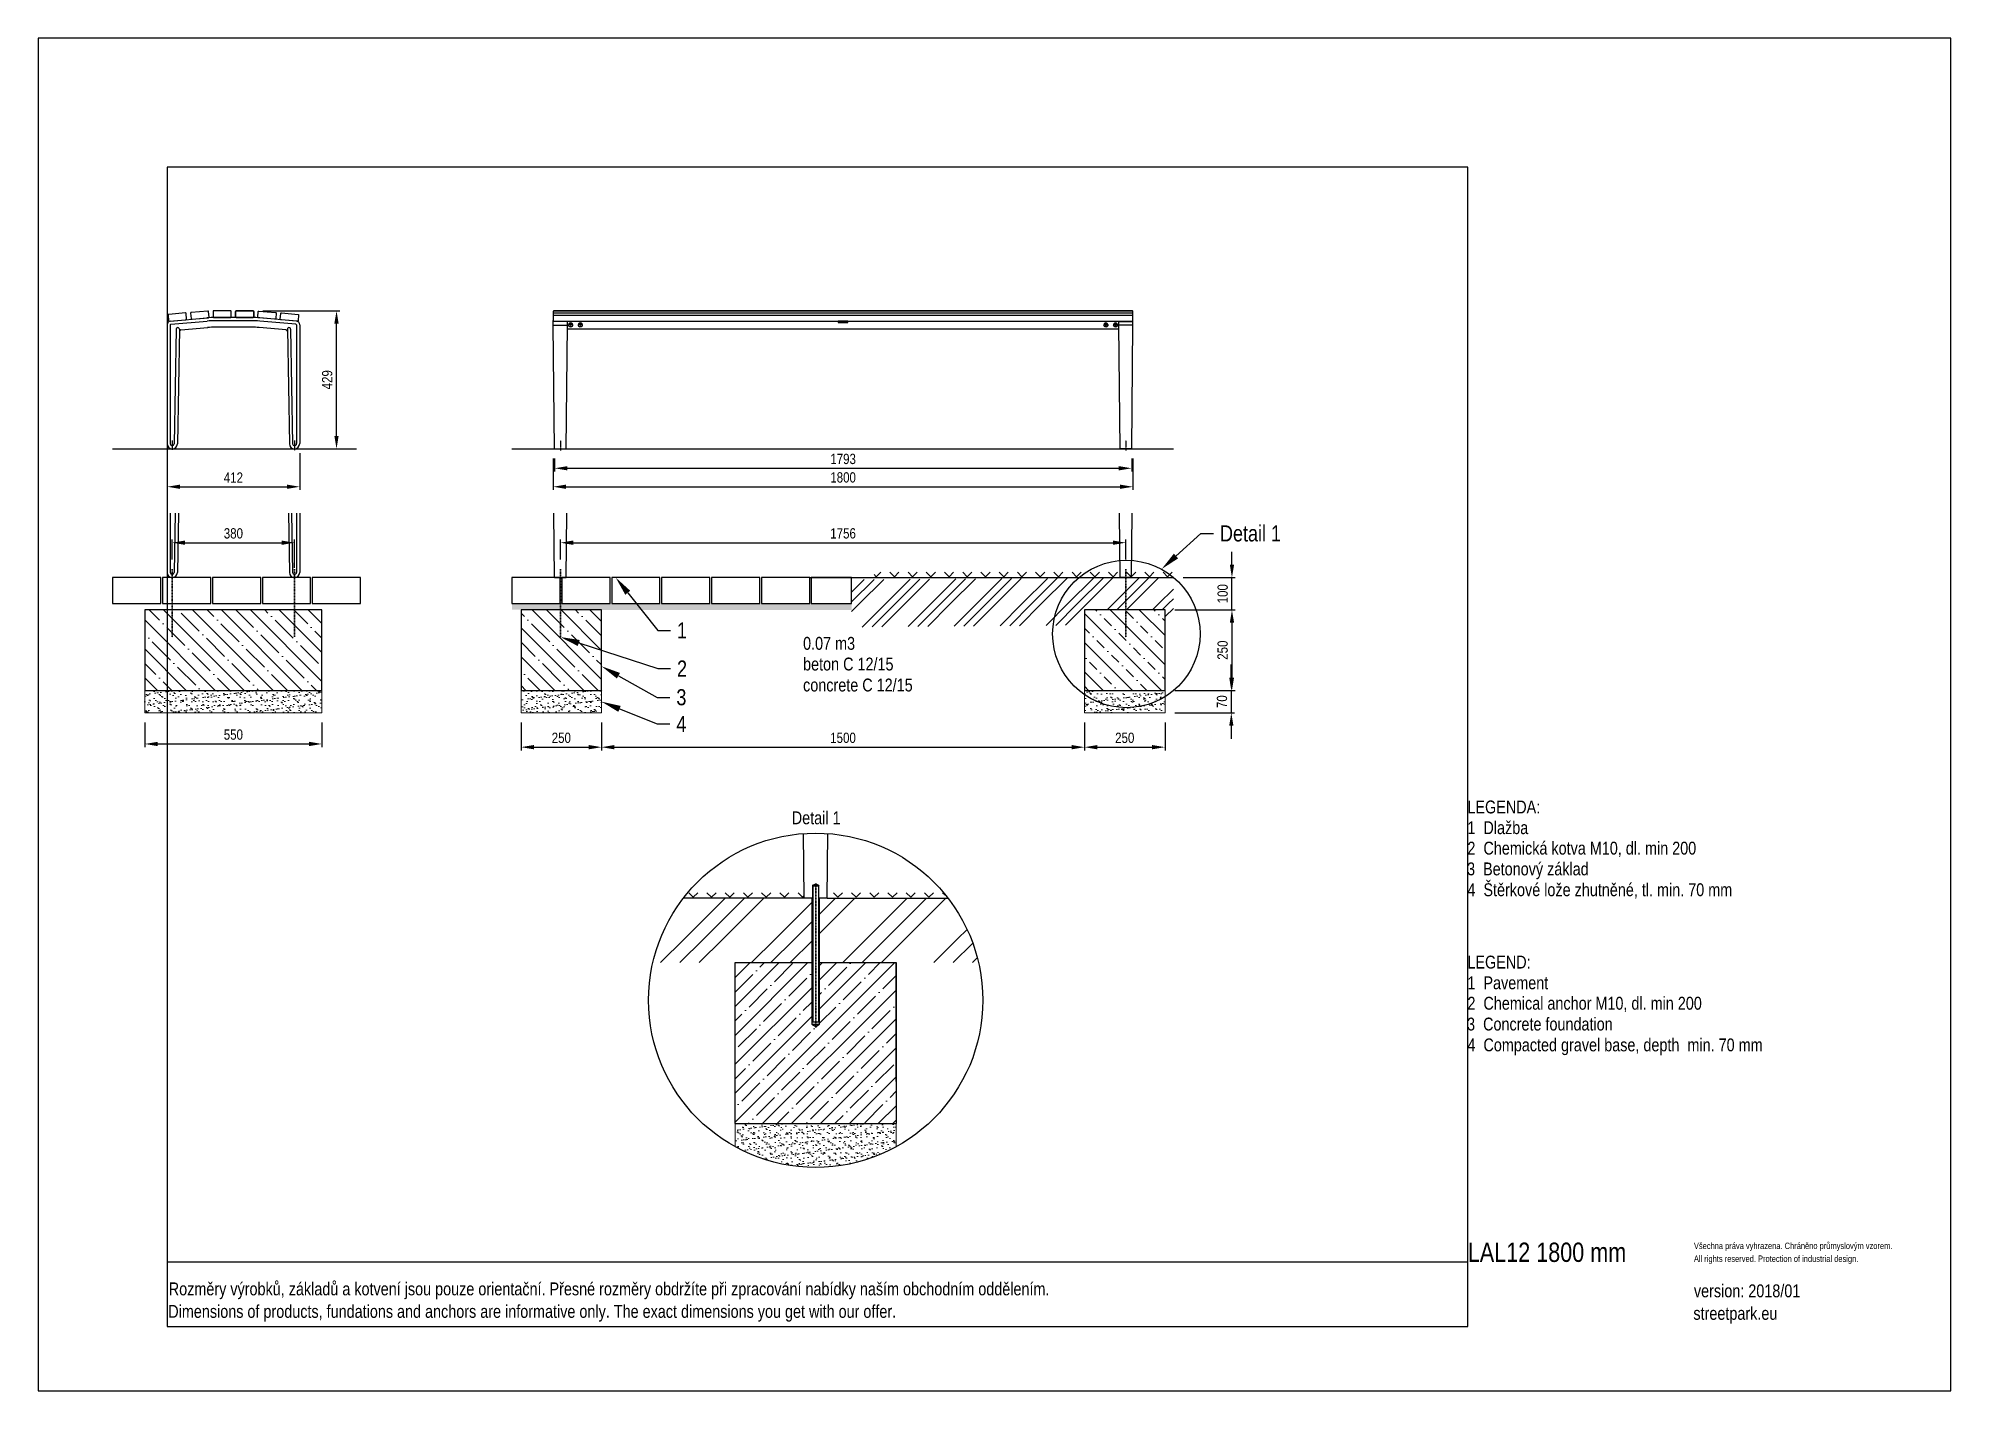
# Model space of a CAD drawing. Header units: millimetres. Extents: x 16944 to 22884, y 3085 to 7285.
import ezdxf
from ezdxf import colors
from ezdxf.entities.mleader import LeaderData, LeaderLine
from ezdxf.lldxf.tags import DXFTag
from ezdxf.math import Vec2, Vec3

# ---------------------------------------------------------------- set-up
doc = ezdxf.new("R2010")
doc.units = ezdxf.units.MM
doc.header["$LTSCALE"] = 0.3
doc.linetypes.add('DashDot', pattern=[15, 9, -3, 0, -3])
doc.layers.add('Nekreslit', color=6, linetype='Continuous', plot=False)
doc.layers.add('SRAFY', color=251, linetype='Continuous', lineweight=13)
doc.styles.add('SEACAD_Arial', font='arial.ttf', dxfattribs={"width": 0.8})
tags = doc.linetypes.add('HIDDEN2', pattern=[4.7625, 3.175, -1.5875]).pattern_tags.tags
tags[6:7] = [DXFTag(74, 4), DXFTag(75, 0), DXFTag(340, '0'), DXFTag(46, 0.0), DXFTag(50, 0.0), DXFTag(44, 0.0), DXFTag(45, 0.0)]
tags[4:5] = [DXFTag(74, 4), DXFTag(75, 0), DXFTag(340, '0'), DXFTag(46, 0.0), DXFTag(50, 0.0), DXFTag(44, 0.0), DXFTag(45, 0.0)]
doc.dimstyles.new('ISO-25', dxfattribs={"dimtxt": 1.6, "dimasz": 2, "dimexe": 0.5, "dimexo": 1.5, "dimtad": 1, "dimdec": 0, "dimtxsty": 'SEACAD_Arial', "dimcen": 2, "dimadec": 0, "dimazin": 0, "dimtfac": 1, "dimtdec": 0, "dimtmove": 0, "dimatfit": 3, "dimfxl": 1, "dimarcsym": 0})

# ---------------------------------------------------------------- blocks, each defined once
blk = doc.blocks.new('*D159')
at = {"color": 0, "lineweight": -2, "transparency": 16777216}
for p, q in [((17360.4, 5666.5), (17360.4, 5728.8)), ((17400.4, 5718.8), (17700.6, 5718.8)), ((17740.6, 5640.4), (17740.6, 5728.8))]:
    blk.add_line(p, q, dxfattribs=at)
at = {"color": 0, "transparency": 16777216}
for points in [[(17400.4, 5725.5), (17400.4, 5712.1), (17360.4, 5718.8)], [(17700.6, 5725.5), (17700.6, 5712.1), (17740.6, 5718.8)]]:
    blk.add_solid(points, dxfattribs=at)
at = {"layer": 'Defpoints', "color": 0, "transparency": 16777216}
for p in [(17740.6, 5718.8), (17360.4, 5636.5), (17740.6, 5610.4)]:
    blk.add_point(p, dxfattribs=at)
at = {"color": 0, "transparency": 16777216, "insert": (17550.5, 5747.6), "char_height": 32, "attachment_point": 5, "style": 'SEACAD_Arial'}
blk.add_mtext('380', dxfattribs=at)
blk = doc.blocks.new('*D160')
at = {"color": 0, "lineweight": -2, "transparency": 16777216}
for p, q in [((17275.4, 5160.1), (17275.4, 5083.8)), ((17825.4, 5160.1), (17825.4, 5083.8)), ((17315.4, 5093.8), (17785.4, 5093.8))]:
    blk.add_line(p, q, dxfattribs=at)
at = {"color": 0, "transparency": 16777216}
for points in [[(17315.4, 5100.5), (17315.4, 5087.1), (17275.4, 5093.8)], [(17785.4, 5100.5), (17785.4, 5087.1), (17825.4, 5093.8)]]:
    blk.add_solid(points, dxfattribs=at)
at = {"layer": 'Defpoints', "color": 0, "transparency": 16777216}
for p in [(17275.4, 5190.1), (17825.4, 5190.1), (17825.4, 5093.8)]:
    blk.add_point(p, dxfattribs=at)
at = {"color": 0, "transparency": 16777216, "insert": (17550.4, 5122.7), "char_height": 32, "attachment_point": 5, "style": 'SEACAD_Arial'}
blk.add_mtext('550', dxfattribs=at)
blk = doc.blocks.new('*D161')
at = {"color": 0, "lineweight": -2, "transparency": 16777216}
for p, q in [((18566, 5666.5), (18566, 5728.8)), ((18606, 5718.8), (20282.3, 5718.8)), ((20322.3, 5666.5), (20322.3, 5728.8))]:
    blk.add_line(p, q, dxfattribs=at)
at = {"color": 0, "transparency": 16777216}
for points in [[(18606, 5725.5), (18606, 5712.1), (18566, 5718.8)], [(20282.3, 5725.5), (20282.3, 5712.1), (20322.3, 5718.8)]]:
    blk.add_solid(points, dxfattribs=at)
at = {"layer": 'Defpoints', "color": 0, "transparency": 16777216}
for p in [(20322.3, 5718.8), (18566, 5636.5), (20322.3, 5636.5)]:
    blk.add_point(p, dxfattribs=at)
at = {"color": 0, "transparency": 16777216, "insert": (19444.1, 5747.6), "char_height": 32, "attachment_point": 5, "style": 'SEACAD_Arial'}
blk.add_mtext('1756', dxfattribs=at)
blk = doc.blocks.new('*D162')
at = {"color": 0, "lineweight": -2, "transparency": 16777216}
for p, q in [((20476, 5510.1), (20661.9, 5510.1)), ((20651.9, 5470.1), (20651.9, 5300.1)), ((20474, 5260.1), (20661.9, 5260.1))]:
    blk.add_line(p, q, dxfattribs=at)
at = {"color": 0, "transparency": 16777216}
for points in [[(20645.3, 5470.1), (20658.6, 5470.1), (20651.9, 5510.1)], [(20645.3, 5300.1), (20658.6, 5300.1), (20651.9, 5260.1)]]:
    blk.add_solid(points, dxfattribs=at)
at = {"layer": 'Defpoints', "color": 0, "transparency": 16777216}
for p in [(20446, 5510.1), (20444, 5260.1), (20651.9, 5260.1)]:
    blk.add_point(p, dxfattribs=at)
at = {"color": 0, "transparency": 16777216, "insert": (20623.1, 5385.1), "char_height": 32, "attachment_point": 5, "rotation": 90, "style": 'SEACAD_Arial'}
blk.add_mtext('250', dxfattribs=at)
blk = doc.blocks.new('*D163')
at = {"color": 0, "lineweight": -2, "transparency": 16777216}
for p, q in [((20649.9, 5300.1), (20649.9, 5340.1)), ((20474, 5260.1), (20659.9, 5260.1)), ((20649.9, 5260.1), (20649.9, 5190.1)), ((20474, 5190.1), (20659.9, 5190.1)), ((20649.9, 5150.1), (20649.9, 5110.1))]:
    blk.add_line(p, q, dxfattribs=at)
at = {"color": 0, "transparency": 16777216}
for points in [[(20643.3, 5300.1), (20656.6, 5300.1), (20649.9, 5260.1)], [(20643.3, 5150.1), (20656.6, 5150.1), (20649.9, 5190.1)]]:
    blk.add_solid(points, dxfattribs=at)
at = {"layer": 'Defpoints', "color": 0, "transparency": 16777216}
for p in [(20444, 5260.1), (20444, 5190.1), (20649.9, 5190.1)]:
    blk.add_point(p, dxfattribs=at)
at = {"color": 0, "transparency": 16777216, "insert": (20621.1, 5225.1), "char_height": 32, "attachment_point": 5, "rotation": 90, "style": 'SEACAD_Arial'}
blk.add_mtext('70', dxfattribs=at)
blk = doc.blocks.new('*D164')
at = {"color": 0, "lineweight": -2, "transparency": 16777216}
for p, q in [((18444, 5160.1), (18444, 5073.8)), ((18694, 5160.1), (18694, 5073.8)), ((18484, 5083.8), (18654, 5083.8))]:
    blk.add_line(p, q, dxfattribs=at)
at = {"color": 0, "transparency": 16777216}
for points in [[(18484, 5090.5), (18484, 5077.1), (18444, 5083.8)], [(18654, 5090.5), (18654, 5077.1), (18694, 5083.8)]]:
    blk.add_solid(points, dxfattribs=at)
at = {"layer": 'Defpoints', "color": 0, "transparency": 16777216}
for p in [(18444, 5190.1), (18694, 5190.1), (18694, 5083.8)]:
    blk.add_point(p, dxfattribs=at)
at = {"color": 0, "transparency": 16777216, "insert": (18569, 5112.7), "char_height": 32, "attachment_point": 5, "style": 'SEACAD_Arial'}
blk.add_mtext('250', dxfattribs=at)
blk = doc.blocks.new('*D165')
at = {"color": 0, "lineweight": -2, "transparency": 16777216}
for p, q in [((20194, 5160.1), (20194, 5073.8)), ((20444, 5160.1), (20444, 5073.8)), ((20234, 5083.8), (20404, 5083.8))]:
    blk.add_line(p, q, dxfattribs=at)
at = {"color": 0, "transparency": 16777216}
for points in [[(20234, 5090.5), (20234, 5077.1), (20194, 5083.8)], [(20404, 5090.5), (20404, 5077.1), (20444, 5083.8)]]:
    blk.add_solid(points, dxfattribs=at)
at = {"layer": 'Defpoints', "color": 0, "transparency": 16777216}
for p in [(20194, 5190.1), (20444, 5190.1), (20444, 5083.8)]:
    blk.add_point(p, dxfattribs=at)
at = {"color": 0, "transparency": 16777216, "insert": (20319, 5112.7), "char_height": 32, "attachment_point": 5, "style": 'SEACAD_Arial'}
blk.add_mtext('250', dxfattribs=at)
blk = doc.blocks.new('*D166')
at = {"color": 0, "lineweight": -2, "transparency": 16777216}
for p, q in [((18694, 5160.1), (18694, 5073.8)), ((20194, 5160.1), (20194, 5073.8)), ((18734, 5083.8), (20154, 5083.8))]:
    blk.add_line(p, q, dxfattribs=at)
at = {"color": 0, "transparency": 16777216}
for points in [[(18734, 5090.5), (18734, 5077.1), (18694, 5083.8)], [(20154, 5090.5), (20154, 5077.1), (20194, 5083.8)]]:
    blk.add_solid(points, dxfattribs=at)
at = {"layer": 'Defpoints', "color": 0, "transparency": 16777216}
for p in [(18694, 5190.1), (20194, 5190.1), (20194, 5083.8)]:
    blk.add_point(p, dxfattribs=at)
at = {"color": 0, "transparency": 16777216, "insert": (19444, 5112.7), "char_height": 32, "attachment_point": 5, "style": 'SEACAD_Arial'}
blk.add_mtext('1500', dxfattribs=at)
blk = doc.blocks.new('*D167')
at = {"color": 0, "lineweight": -2, "transparency": 16777216}
for p, q in [((20651.9, 5650.4), (20651.9, 5690.4)), ((20500.4, 5610.4), (20661.9, 5610.4)), ((20651.9, 5510.1), (20651.9, 5610.4)), ((20474, 5510.1), (20661.9, 5510.1)), ((20651.9, 5470.1), (20651.9, 5430.1))]:
    blk.add_line(p, q, dxfattribs=at)
at = {"color": 0, "transparency": 16777216}
for points in [[(20645.3, 5650.4), (20658.6, 5650.4), (20651.9, 5610.4)], [(20645.3, 5470.1), (20658.6, 5470.1), (20651.9, 5510.1)]]:
    blk.add_solid(points, dxfattribs=at)
at = {"layer": 'Defpoints', "color": 0, "transparency": 16777216}
for p in [(20470.4, 5610.4), (20651.9, 5610.4), (20444, 5510.1)]:
    blk.add_point(p, dxfattribs=at)
at = {"color": 0, "transparency": 16777216, "insert": (20623.1, 5560.3), "char_height": 32, "attachment_point": 5, "rotation": 90, "style": 'SEACAD_Arial'}
blk.add_mtext('100', dxfattribs=at)
blk = doc.blocks.new('*D168')
at = {"color": 0, "lineweight": -2, "transparency": 16777216}
for p, q in [((18544, 5980.4), (18544, 5882.5)), ((20344.5, 5980.4), (20344.5, 5882.5)), ((18584, 5892.5), (20304.5, 5892.5))]:
    blk.add_line(p, q, dxfattribs=at)
at = {"color": 0, "transparency": 16777216}
for points in [[(18584, 5899.2), (18584, 5885.9), (18544, 5892.5)], [(20304.5, 5899.2), (20304.5, 5885.9), (20344.5, 5892.5)]]:
    blk.add_solid(points, dxfattribs=at)
at = {"layer": 'Defpoints', "color": 0, "transparency": 16777216}
for p in [(18544, 6010.4), (20344.5, 6010.4), (20344.5, 5892.5)]:
    blk.add_point(p, dxfattribs=at)
at = {"color": 0, "transparency": 16777216, "insert": (19444.2, 5921.4), "char_height": 32, "attachment_point": 5, "style": 'SEACAD_Arial'}
blk.add_mtext('1800', dxfattribs=at)
blk = doc.blocks.new('*D169')
at = {"color": 0, "lineweight": -2, "transparency": 16777216}
for p, q in [((18548, 5980.4), (18548, 5939.9)), ((18588, 5949.9), (20300.5, 5949.9)), ((20340.5, 5980.4), (20340.5, 5939.9))]:
    blk.add_line(p, q, dxfattribs=at)
at = {"color": 0, "transparency": 16777216}
for points in [[(18588, 5956.5), (18588, 5943.2), (18548, 5949.9)], [(20300.5, 5956.5), (20300.5, 5943.2), (20340.5, 5949.9)]]:
    blk.add_solid(points, dxfattribs=at)
at = {"layer": 'Defpoints', "color": 0, "transparency": 16777216}
for p in [(18548, 6010.4), (20340.5, 6010.4), (20340.5, 5949.9)]:
    blk.add_point(p, dxfattribs=at)
at = {"color": 0, "transparency": 16777216, "insert": (19444.2, 5978.7), "char_height": 32, "attachment_point": 5, "style": 'SEACAD_Arial'}
blk.add_mtext('1793', dxfattribs=at)
blk = doc.blocks.new('*D170')
at = {"color": 0, "lineweight": -2, "transparency": 16777216}
for p, q in [((17344.5, 5996.4), (17344.5, 5882.5)), ((17756.5, 5996.4), (17756.5, 5882.5)), ((17384.5, 5892.5), (17716.5, 5892.5))]:
    blk.add_line(p, q, dxfattribs=at)
at = {"color": 0, "transparency": 16777216}
for points in [[(17384.5, 5899.2), (17384.5, 5885.9), (17344.5, 5892.5)], [(17716.5, 5899.2), (17716.5, 5885.9), (17756.5, 5892.5)]]:
    blk.add_solid(points, dxfattribs=at)
at = {"layer": 'Defpoints', "color": 0, "transparency": 16777216}
for p in [(17344.5, 6026.4), (17756.5, 6026.4), (17756.5, 5892.5)]:
    blk.add_point(p, dxfattribs=at)
at = {"color": 0, "transparency": 16777216, "insert": (17550.5, 5921.1), "char_height": 32, "attachment_point": 5, "style": 'SEACAD_Arial'}
blk.add_mtext('412', dxfattribs=at)
blk = doc.blocks.new('*D171')
at = {"color": 0, "lineweight": -2, "transparency": 16777216}
for p, q in [((17641.5, 6439.1), (17880.8, 6439.1)), ((17870.8, 6050.4), (17870.8, 6399.1)), ((17770.6, 6010.4), (17880.8, 6010.4))]:
    blk.add_line(p, q, dxfattribs=at)
at = {"color": 0, "transparency": 16777216}
for points in [[(17864.1, 6399.1), (17877.4, 6399.1), (17870.8, 6439.1)], [(17864.1, 6050.4), (17877.4, 6050.4), (17870.8, 6010.4)]]:
    blk.add_solid(points, dxfattribs=at)
at = {"layer": 'Defpoints', "color": 0, "transparency": 16777216}
for p in [(17611.5, 6439.1), (17870.8, 6439.1), (17740.6, 6010.4)]:
    blk.add_point(p, dxfattribs=at)
at = {"color": 0, "transparency": 16777216, "insert": (17841.9, 6224.8), "char_height": 32, "attachment_point": 5, "rotation": 90, "style": 'SEACAD_Arial'}
blk.add_mtext('429', dxfattribs=at)

msp = doc.modelspace()

# ---------------------------------------------------------------- hatches: boundary and pattern name
at = {"layer": 'SRAFY'}
h = msp.add_hatch(dxfattribs=at)
h.set_pattern_fill('GOST_GROUND', color=256, scale=10)
h.set_pattern_definition([(45, (12080, 295.79), (141.4214, -9e-15), [200]), (45, (12110, 295.79), (141.4214, -9e-15), [200]), (45, (12140, 295.79), (141.4214, -9e-15), [200])])
h.paths.add_polyline_path([(20196, 5462.8), (19470.4, 5456.6), (19470.4, 5604.3), (20470.4, 5610.4), (20470.4, 5463), (20446, 5463), (20446, 5510.1), (20196, 5510.1)])
h = msp.add_hatch(dxfattribs=at)
h.set_pattern_fill('TERACO', color=256, scale=20)
h.set_pattern_definition([(45, (12080, 295.79), (-28.28427, 28.28427), [20, -20]), (135, (12136.57, 295.79), (-28.28427, -28.28427), [20, -20])])
h.paths.add_polyline_path([(19540.4, 5610.4), (19540.4, 5633.5), (20470.4, 5633.5), (20470.4, 5610.5)])
h = msp.add_hatch(dxfattribs=at)
h.set_pattern_fill('AR-SAND', color=256, scale=0.5)
h.set_pattern_definition([(37.5, (11880, 295.79), (-0.800016, 24.47066), [0, -19.304, 0, -21.59, 0, -20.6375]), (7.5, (11880, 295.79), (22.47616, 35.84126), [0, -10.414, 0, -17.399, 0, -6.6675]), (327.5, (11864.38, 295.79), (39.54962, 0.07186), [0, -6.35, 0, -22.86, 0, -29.845]), (317.5, (11864.38, 295.79), (38.17782, 11.14647), [0, -3.175, 0, -14.986, 0, -17.145])])
h.paths.add_polyline_path([(18415.4, 5530.4), (18415.4, 5510.5), (18446, 5510.4), (18566, 5510.3), (18566, 5530.4)])
h.paths.add_polyline_path([(19470.4, 5510.1), (19470.4, 5530.4), (18566, 5530.4), (18566, 5510.3), (18696, 5510.1)])
h = msp.add_hatch(dxfattribs=at)
h.set_pattern_fill('ANSI35', color=256, scale=10, angle=90)
h.set_pattern_definition([(135, (11888, 0), (-44.9013, -44.9013), []), (135, (11888, 44.9), (-44.9013, -44.9013), [79.375, -15.875, 0, -15.875])])
h.paths.add_polyline_path([(17825.4, 5385.1), (17825.4, 5510.1), (17275.4, 5510.1), (17275.4, 5260.1), (17325.4, 5260.1), (17825.4, 5260.1)])
h = msp.add_hatch(dxfattribs=at)
h.set_pattern_fill('ANSI35', color=256, scale=10, angle=90)
h.set_pattern_definition([(135, (5938, 0), (-44.90128, -44.90128), []), (135, (5938, 44.9), (-44.90128, -44.90128), [79.375, -15.875, 0, -15.875])])
h.paths.add_polyline_path([(18694, 5390.4), (18694, 5510.1), (18444, 5510.1), (18444, 5260.1), (18693.9, 5260.1)])
h = msp.add_hatch(dxfattribs=at)
h.set_pattern_fill('BETON-PROSTY', color=256, scale=0.8, angle=90)
h.set_pattern_definition([(135, (11475.75, 731.35), (-45.25483, -45.25483), []), (135, (11475.75, 776.607), (-67.88225, -22.6274), [32, -16, 0, -16])])
h.paths.add_polyline_path([(20444, 5510.1), (20194, 5510.1), (20194, 5260.1), (20444, 5260.1)])
h = msp.add_hatch(dxfattribs=at)
h.set_pattern_fill('AR-SAND', color=256, scale=0.5)
h.set_pattern_definition([(37.5, (11888, 0), (-0.800016, 24.47066), [0, -19.304, 0, -21.59, 0, -20.6375]), (7.5, (11888, 0), (22.47616, 35.84126), [0, -10.414, 0, -17.399, 0, -6.6675]), (327.5, (11872.38, 0), (39.54962, 0.07186), [0, -6.35, 0, -22.86, 0, -29.845]), (317.5, (11872.38, 0), (38.17782, 11.14647), [0, -3.175, 0, -14.986, 0, -17.145])])
h.paths.add_polyline_path([(17824.4, 5190.1), (17824.4, 5260.1), (17274.9, 5260.1), (17274.9, 5190.1)])
h = msp.add_hatch(dxfattribs=at)
h.set_pattern_fill('AR-SAND', color=256, scale=0.5)
h.set_pattern_definition([(37.5, (5938, 0), (-0.800016, 24.470662), [0, -19.304, 0, -21.59, 0, -20.6375]), (7.5, (5938, 0), (22.476164, 35.841255), [0, -10.414, 0, -17.399, 0, -6.6675]), (327.5, (5922.38, 0), (39.54962, 0.07186), [0, -6.35, 0, -22.86, 0, -29.845]), (317.5, (5922.38, 0), (38.17782, 11.14647), [0, -3.175, 0, -14.986, 0, -17.145])])
h.paths.add_polyline_path([(18694, 5190.1), (18694, 5260.1), (18665.2, 5260.1), (18444, 5260.1), (18444, 5190.1)])
h = msp.add_hatch(dxfattribs=at)
h.set_pattern_fill('AR-SAND', color=256, scale=0.5)
h.set_pattern_definition([(37.5, (12071.412, 731.35), (-0.800016, 24.47066), [0, -19.304, 0, -21.59, 0, -20.6375]), (7.5, (12071.412, 731.35), (22.47616, 35.84126), [0, -10.414, 0, -17.399, 0, -6.6675]), (327.5, (12055.791, 731.35), (39.54962, 0.07186), [0, -6.35, 0, -22.86, 0, -29.845]), (317.5, (12055.79, 731.35), (38.17782, 11.14647), [0, -3.175, 0, -14.986, 0, -17.145])])
h.paths.add_polyline_path([(20194, 5260.1), (20444, 5260.1), (20444, 5190.1), (20194, 5190.1)])
h = msp.add_hatch(dxfattribs=at)
h.set_pattern_fill('TERACO', color=256, scale=20)
h.set_pattern_definition([(45, (10663.274, -699.69), (-28.28427, 28.28427), [20, -20]), (135, (10719.843, -699.69), (-28.28427, -28.28427), [20, -20])])
h.paths.add_polyline_path([(18948, 4615), (18948, 4638), (19322.7, 4638), (19322.7, 4615)])
h = msp.add_hatch(dxfattribs=at)
h.set_pattern_fill('TERACO', color=256, scale=20)
h.set_pattern_definition([(45, (11112.4, -699.72), (-28.28427, 28.28427), [20, -20]), (135, (11168.97, -699.72), (-28.28427, -28.28427), [20, -20])])
h.paths.add_polyline_path([(19395.2, 4614.9), (19395.2, 4638), (19760.8, 4638), (19760.8, 4614.9)])
h = msp.add_hatch(dxfattribs=at)
h.set_pattern_fill('GOST_GROUND', color=256, scale=20)
h.set_pattern_definition([(45, (11880, 245.79), (282.8427, -2e-14), [400]), (45, (11940, 245.79), (282.8427, -2e-14), [400]), (45, (12000, 245.79), (282.8427, -2e-14), [400])])
h.paths.add_polyline_path([(19349, 4615), (19327, 4615), (18948, 4615, 0.107975), (18853.2, 4414.7), (19109, 4414.7), (19349, 4414.7)])
h.paths.add_polyline_path([(19769.9, 4615), (19391, 4615), (19369, 4615), (19369, 4414.7), (19609, 4414.7), (19864.8, 4414.7, 0.107975)])
h = msp.add_hatch(dxfattribs=at)
h.set_pattern_fill('ANSI35', color=256, scale=10)
h.set_pattern_definition([(45, (5940, 0), (-44.90128, 44.90128), []), (45, (5984.9, 0), (-44.90128, 44.90128), [79.375, -15.875, 0, -15.875])])
h.paths.add_polyline_path([(19609, 4414.7), (19371, 4414.7), (19371, 4223.7), (19359, 4216.7), (19347, 4223.7), (19347, 4414.7), (19109, 4414.7), (19109, 3914.7), (19609, 3914.7)])
h = msp.add_hatch(dxfattribs=at)
h.set_pattern_fill('AR-SAND', color=256, scale=0.5, angle=0.00001)
h.set_pattern_definition([(37.5, (11880, 245.79), (-0.80002, 24.47066), [0, -19.304, 0, -21.59, 0, -20.6375]), (7.5, (11880, 245.79), (22.47616, 35.84126), [0, -10.414, 0, -17.399, 0, -6.6675]), (327.5, (11864.38, 245.79), (39.54962, 0.071866), [0, -6.35, 0, -22.86, 0, -29.845]), (317.5, (11864.38, 245.79), (38.17782, 11.14647), [0, -3.175, 0, -14.986, 0, -17.145])])
h.paths.add_polyline_path([(19109, 3914.7), (19109, 3842.8, 0.256659), (19609, 3842.8), (19609, 3914.7)])

# ---------------------------------------------------------------- linework, layer by layer
for p, q in [((17355.5, 6407.1), (17468, 6416.9)), ((17606.9, 6418.1), (17494.1, 6418.1)), ((17745.5, 6407.1), (17633.1, 6416.9)), ((18546, 6425.2), (20342.5, 6425.2)), ((17344.5, 6395.1), (17344.5, 6026.4)), ((17354.5, 6395.1), (17354.5, 6026.4)), ((17356.4, 6397.1), (17468.8, 6407)), ((17372.8, 6382.1), (17366.5, 6026.3)), ((17382.8, 6381.9), (17376.5, 6026.2)), ((17387.2, 6379.7), (17470.6, 6387)), ((17606.9, 6408.1), (17494.1, 6408.1)), ((17606.9, 6388.1), (17494.1, 6388.1)), ((17713.9, 6379.7), (17630.5, 6387)), ((17744.7, 6397.1), (17632.2, 6407)), ((17718.3, 6381.9), (17724.5, 6026.2)), ((17728.3, 6382.1), (17734.5, 6026.3)), ((17746.5, 6395.1), (17746.5, 6026.4)), ((17756.5, 6395.1), (17756.5, 6026.4)), ((18544, 6394.7), (18544, 6408.4)), ((18548, 6010.4), (18544, 6394.7)), ((18546, 6394.4), (18585.9, 6394.4)), ((18584, 6010.4), (18588, 6394.7)), ((20300.6, 6382), (18587.8, 6382)), ((18588, 6404.4), (18588, 6406.4)), ((18588, 6394.7), (18588, 6404.4)), ((19422.2, 6406.4), (19466.2, 6406.4)), ((20300.5, 6404.4), (20300.5, 6406.4)), ((20344.5, 6404.4), (20300.5, 6404.4)), ((20300.5, 6394.7), (20300.5, 6404.4)), ((20304.5, 6010.4), (20300.5, 6394.7)), ((20341.9, 6394.4), (20302, 6394.4)), ((20340.5, 6010.4), (20344.5, 6394.7)), ((20344.5, 6394.7), (20344.5, 6408.7)), ((18548, 6010.4), (18584, 6010.4)), ((20340.5, 6010.4), (20304.5, 6010.4)), ((20340.5, 6010.4), (20304.5, 6010.4)), ((17344.5, 5810.4), (17344.5, 5626.4)), ((17354.5, 5810.4), (17354.5, 5626.4)), ((17369.8, 5810.4), (17366.5, 5626.3)), ((17379.8, 5810.4), (17376.5, 5626.2)), ((17721.3, 5810.4), (17724.5, 5626.2)), ((17731.3, 5810.4), (17734.5, 5626.3)), ((17746.5, 5810.4), (17746.5, 5626.4)), ((17756.5, 5810.4), (17756.5, 5626.4)), ((18547.8, 5610.4), (18545.7, 5810)), ((18583.8, 5610.4), (18585.9, 5810)), ((20304.3, 5610.4), (20302.3, 5810)), ((20340.3, 5610.4), (20342.4, 5810)), ((18547.8, 5610.4), (18583.8, 5610.4)), ((19340.4, 5610.4), (20470.4, 5610.4)), ((20340.3, 5610.4), (20304.3, 5610.4)), ((17175.4, 5530.4), (17317.4, 5530.4)), ((19323, 4615), (19320.9, 4815.5)), ((19395, 4615), (19397.1, 4815.5)), ((19349, 4654.1), (19359, 4659.8)), ((19350.6, 4655), (19349, 4653.4)), ((19349, 4653.4), (19369, 4653.4)), ((19350.6, 4655), (19350.5, 4229.7)), ((19367.4, 4655), (19350.6, 4655)), ((19359, 4659.8), (19369, 4654.1)), ((19367.4, 4655), (19367.4, 4229.7)), ((19367.4, 4655), (19369, 4653.4)), ((19323, 4615), (18948, 4615)), ((19349, 4615), (19323, 4615)), ((19349, 4231.3), (19349, 4615)), ((19395, 4615), (19369, 4615)), ((19369, 4231.3), (19369, 4615)), ((19395, 4615), (19769.9, 4615)), ((19347, 4223.7), (19359, 4216.7)), ((19349, 4231.3), (19350.5, 4229.7)), ((19349, 4231.3), (19369, 4231.3)), ((19359, 4216.7), (19371, 4223.7)), ((19369, 4231.3), (19367.4, 4229.7))]:
    msp.add_line(p, q)
at = {"color": 7, "linetype": 'Continuous'}
for p, q in [((17175.4, 6010.4), (17932.8, 6010.4)), ((18415.4, 6010.4), (20470.4, 6010.4)), ((17325.4, 5610.4), (17175.4, 5610.4)), ((17175.4, 5610.4), (17175.4, 5530.4)), ((17325.4, 5530.4), (17325.4, 5610.4)), ((17480.4, 5610.4), (17330.4, 5610.4)), ((17330.4, 5610.4), (17330.4, 5530.4)), ((17424.4, 5610.4), (17394.4, 5610.4)), ((17480.4, 5530.4), (17480.4, 5610.4)), ((17635.4, 5610.4), (17485.4, 5610.4)), ((17485.4, 5610.4), (17485.4, 5530.4)), ((17635.4, 5530.4), (17635.4, 5610.4)), ((17790.4, 5610.4), (17640.4, 5610.4)), ((17640.4, 5610.4), (17640.4, 5530.4)), ((17790.4, 5530.4), (17790.4, 5610.4)), ((17945.4, 5610.4), (17795.4, 5610.4)), ((17795.4, 5610.4), (17795.4, 5530.4)), ((17945.4, 5530.4), (17945.4, 5610.4)), ((18565.4, 5610.4), (18415.4, 5610.4)), ((18415.4, 5610.4), (18415.4, 5530.4)), ((18565.4, 5530.4), (18565.4, 5610.4)), ((18720.4, 5610.4), (18570.4, 5610.4)), ((18570.4, 5610.4), (18570.4, 5530.4)), ((18720.4, 5530.4), (18720.4, 5610.4)), ((18875.4, 5610.4), (18725.4, 5610.4)), ((18725.4, 5610.4), (18725.4, 5530.4)), ((18875.4, 5530.4), (18875.4, 5610.4)), ((19030.4, 5610.4), (18880.4, 5610.4)), ((18880.4, 5610.4), (18880.4, 5530.4)), ((19030.4, 5530.4), (19030.4, 5610.4)), ((19185.4, 5610.4), (19035.4, 5610.4)), ((19035.4, 5610.4), (19035.4, 5530.4)), ((19185.4, 5530.4), (19185.4, 5610.4)), ((19340.4, 5610.4), (19190.4, 5610.4)), ((19190.4, 5610.4), (19190.4, 5530.4)), ((19340.4, 5530.4), (19340.4, 5610.4)), ((19470.4, 5610.4), (19345.4, 5610.4)), ((19345.4, 5610.4), (19345.4, 5530.4)), ((19470.4, 5530.4), (19470.4, 5610.4)), ((17175.4, 5530.4), (17325.4, 5530.4)), ((17330.4, 5530.4), (17480.4, 5530.4)), ((17485.4, 5530.4), (17635.4, 5530.4)), ((17640.4, 5530.4), (17790.4, 5530.4)), ((17795.4, 5530.4), (17945.4, 5530.4)), ((18415.4, 5530.4), (18565.4, 5530.4)), ((18570.4, 5530.4), (18720.4, 5530.4)), ((18725.4, 5530.4), (18875.4, 5530.4)), ((18880.4, 5530.4), (19030.4, 5530.4)), ((19035.4, 5530.4), (19185.4, 5530.4)), ((19190.4, 5530.4), (19340.4, 5530.4)), ((19345.4, 5530.4), (19470.4, 5530.4)), ((19109, 3914.7), (19109, 4414.7)), ((19109, 4414.7), (19349, 4414.7)), ((19369, 4414.7), (19609, 4414.7)), ((19609, 4414.7), (19609, 3914.7)), ((19609, 4293.7), (19609, 4413.7)), ((19609, 4045.4), (19609, 4413.7)), ((19109, 3914.7), (19609, 3914.7))]:
    msp.add_line(p, q, dxfattribs=at)
at = {"color": 7, "linetype": 'DashDot', "ltscale": 0.1}
for p, q in [((17360.5, 6036.4), (17360.5, 6007.3)), ((17740.6, 6036.4), (17740.6, 6005.4))]:
    msp.add_line(p, q, dxfattribs=at)
at = {"linetype": 'DashDot', "ltscale": 0.1}
for p, q in [((18566, 6036.5), (18566, 6005.5)), ((20322.5, 6036.5), (20322.5, 6005.5))]:
    msp.add_line(p, q, dxfattribs=at)
at = {"linetype": 'DashDot', "lineweight": 30}
for p, q in [((17360.4, 5636.5), (17360.4, 5425.8)), ((17740.6, 5636.4), (17740.6, 5425.8)), ((18566, 5636.5), (18566, 5425.8)), ((20322.3, 5636.5), (20322.3, 5425.8))]:
    msp.add_line(p, q, dxfattribs=at)
at = {"lineweight": 15}
for p, q in [((19349, 4654.1), (19349, 4615)), ((19369, 4615), (19369, 4654.1))]:
    msp.add_line(p, q, dxfattribs=at)
at = {"color": 7, "linetype": 'DashDot', "lineweight": 30}
msp.add_line((19359, 4212.9), (19359, 4660.8), dxfattribs=at)
at = {"color": 7, "linetype": 'HIDDEN2'}
for p, q in [((19347, 4615), (19347, 4414.7)), ((19371, 4414.7), (19371, 4615)), ((19347, 4414.7), (19347, 4223.7)), ((19371, 4223.7), (19371, 4414.7)), ((19347, 4223.7), (19371, 4223.7)), ((19367.4, 4229.7), (19350.5, 4229.7))]:
    msp.add_line(p, q, dxfattribs=at)
at = {"color": 0}
for points in [[(17351.5, 6406.7), (17403.3, 6411.3, 0.414214), (17405.1, 6413.4), (17403.7, 6430.4, 0.414214), (17401.5, 6432.2), (17349.7, 6427.6, 0.414214), (17347.9, 6425.5), (17349.4, 6408.5, 0.414214)], [(17421.3, 6412.8), (17473.1, 6417.4, 0.414214), (17474.9, 6419.5), (17473.4, 6436.5, 0.414214), (17471.2, 6438.3), (17419.4, 6433.7, 0.414214), (17417.6, 6431.6), (17419.1, 6414.6, 0.414214)], [(17489.5, 6418.1), (17541.5, 6418.1, 0.414214), (17543.5, 6420.1), (17543.5, 6437.1, 0.414214), (17541.5, 6439.1), (17489.5, 6439.1, 0.414214), (17487.5, 6437.1), (17487.5, 6420.1, 0.414214)], [(17559.5, 6418.1), (17611.5, 6418.1, 0.414214), (17613.5, 6420.1), (17613.5, 6437.1, 0.414214), (17611.5, 6439.1), (17559.5, 6439.1, 0.414214), (17557.5, 6437.1), (17557.5, 6420.1, 0.414214)], [(17611.5, 6418.1), (17559.5, 6418.1, -0.414214), (17557.5, 6420.1), (17557.5, 6437.1, -0.414214), (17559.5, 6439.1), (17611.5, 6439.1, -0.414214), (17613.5, 6437.1), (17613.5, 6420.1, -0.414214)], [(17679.8, 6412.8), (17628, 6417.4, -0.414214), (17626.2, 6419.5), (17627.7, 6436.5, -0.414214), (17629.8, 6438.3), (17681.6, 6433.7, -0.414214), (17683.4, 6431.6), (17682, 6414.6, -0.414214)], [(17749.5, 6406.7), (17697.7, 6411.3, -0.414214), (17695.9, 6413.4), (17697.4, 6430.4, -0.414214), (17699.6, 6432.2), (17751.4, 6427.6, -0.414214), (17753.2, 6425.5), (17751.7, 6408.5, -0.414214)]]:
    msp.add_lwpolyline(points, format="xyb", close=True, dxfattribs=at)
for points in [[(20344.5, 6432.4), (20344.5, 6436.7, 0.414214), (20342.5, 6438.7), (18546, 6438.7, 0.414214), (18544, 6436.7), (18544, 6432.4)], [(20344.5, 6429.8), (20344.5, 6435.8, 0.414214), (20342.5, 6437.8), (18546, 6437.8, 0.414214), (18544, 6435.8), (18544, 6429.8)]]:
    msp.add_lwpolyline(points, format="xyb")
msp.add_lwpolyline([(18546, 6406.4), (20342.5, 6406.4, 0.414214), (20344.5, 6408.4), (20344.5, 6429.8, 0.414214), (20342.5, 6431.8), (18545.9, 6431.8, 0.412818), (18544, 6429.8), (18544, 6408.4, 0.414214)], format="xyb", close=True)
for points in [[(18596.5, 6397.1), (18595, 6394.5), (18596.5, 6391.9), (18599.5, 6391.9), (18601, 6394.5), (18599.5, 6397.1), (18596.5, 6397.1)], [(18626.5, 6397.1), (18625, 6394.5), (18626.5, 6391.9), (18629.5, 6391.9), (18631, 6394.5), (18629.5, 6397.1), (18626.5, 6397.1)], [(20262, 6397.1), (20263.5, 6394.5), (20262, 6391.9), (20259, 6391.9), (20257.5, 6394.5), (20259, 6397.1), (20262, 6397.1)], [(20292, 6397.1), (20293.5, 6394.5), (20292, 6391.9), (20289, 6391.9), (20287.5, 6394.5), (20289, 6397.1), (20292, 6397.1)]]:
    msp.add_lwpolyline(points)
for points in [[(19429.2, 6402.4), (19459.2, 6402.4), (19459.2, 6406.4), (19429.2, 6406.4)], [(17275.4, 5260.1), (17825.4, 5260.1), (17825.4, 5510.1), (17275.4, 5510.4)], [(18444, 5260.1), (18694, 5260.1), (18694, 5510.1), (18444, 5510.4)], [(20194, 5260.1), (20444, 5260.1), (20444, 5510.1), (20194, 5510.1)]]:
    msp.add_lwpolyline(points, close=True)
for centre, radius in [((18598, 6394.5), 6), ((18628, 6394.5), 6), ((20260.5, 6394.5), 6), ((20290.5, 6394.5), 6), ((20324, 5435.4), 229)]:
    msp.add_circle(centre, radius)
at = {"color": 7, "linetype": 'Continuous'}
for centre, radius in [((17409.4, 5610.4), 0.01), ((17925.5, 5610.4), 0.01), ((20326, 5610.5), 0.01), ((20470.4, 5610.4), 0.01), ((20470.4, 5610.4), 0.01), ((17317.4, 5260.1), 0.01), ((18696, 5260.1), 0.01), ((20196, 5260.1), 0.01), ((20196, 5260.1), 0.01), ((19359, 4297.8), 519.1)]:
    msp.add_circle(centre, radius, dxfattribs=at)
for centre, radius, start, end in [((17494.1, 6118.1), 300, 90, 95), ((17606.9, 6118.1), 300, 85, 90), ((17356.5, 6395.1), 12, 95, 180), ((17356.5, 6395.1), 2, 95, 180), ((17377.8, 6382), 5, 358.00165, 179), ((17387.6, 6374.7), 5, 95, 179.00012), ((17494.1, 6118.1), 290, 90, 95), ((17494.1, 6118.1), 270, 90, 95), ((17606.9, 6118.1), 290, 85, 90), ((17606.9, 6118.1), 270, 85, 90), ((17713.4, 6374.7), 5, 0.99988, 85), ((17723.3, 6382), 5, 1, 181.99835), ((17744.5, 6395.1), 2, 0, 85), ((17744.5, 6395.1), 12, 0, 85), ((18598, 6395.5), 6, 355.21981, 184.78019), ((18628, 6395.5), 6, 355.21981, 184.78019), ((20260.5, 6395.5), 6, 355.21981, 184.78019), ((20290.5, 6395.5), 6, 355.21981, 184.78019), ((17360.5, 6026.4), 16, 180, 359), ((17360.5, 6026.4), 6, 180, 359), ((17740.5, 6026.4), 16, 181, 0), ((17740.5, 6026.4), 6, 181, 0), ((17360.5, 5626.4), 16, 180, 359), ((17360.5, 5626.4), 6, 180, 359), ((17740.5, 5626.4), 16, 181, 0), ((17740.5, 5626.4), 6, 181, 0)]:
    msp.add_arc(centre, radius, start, end)
at = {"layer": 'Nekreslit'}
msp.add_line((17344.4, 3485.3), (21384.4, 3485.3), dxfattribs=at)
for points in [[(16944.4, 3085.3), (22884.4, 3085.3), (22884.4, 7285.3), (16944.4, 7285.3)], [(17344.4, 3285.3), (21384.4, 3285.3), (21384.4, 6885.3), (17344.4, 6885.3)]]:
    msp.add_lwpolyline(points, close=True, dxfattribs=at)
at = {"layer": 'SRAFY'}
for p, q in [((17275.4, 5260.1), (17275.4, 5190.1)), ((17825.4, 5260.1), (17825.4, 5190.1)), ((18444, 5260.1), (18444, 5190.1)), ((18694, 5260.1), (18694, 5190.1)), ((20194, 5260.1), (20194, 5190.1)), ((20444, 5260.1), (20444, 5190.1)), ((17275.4, 5190.1), (17825.4, 5190.1)), ((18444, 5190.1), (18694, 5190.1)), ((20194, 5190.1), (20444, 5190.1)), ((19109, 3914.7), (19609, 3914.7)), ((19109, 3914.7), (19109, 3842.8)), ((19609, 3914.7), (19609, 3842.8))]:
    msp.add_line(p, q, dxfattribs=at)

# ---------------------------------------------------------------- texts
at = {"style": 'SEACAD_Arial', "width": 0.8}
for s, height, p in [('0.07 m3', 40, (19319.9, 5386.2)), ('beton C 12/15', 40, (19319.9, 5322)), ('concrete C 12/15', 40, (19319.9, 5256.8)), ('LEGENDA:', 40, (21383.3, 4878.1)), ('1  Dlažba', 40, (21383.3, 4813.8)), ('2  Chemická kotva M10, dl. min 200', 40, (21383.3, 4750.3)), ('3  Betonový základ', 40, (21382.2, 4685.8)), ('4  Štěrkové lože zhutněné, tl. min. 70 mm', 40, (21383.3, 4621.1)), ('LEGEND:', 40, (21383.3, 4396.4)), ('1  Pavement', 40, (21383.3, 4332.1)), ('2  Chemical anchor M10, dl. min 200', 40, (21383.3, 4268.6)), ('3  Concrete foundation', 40, (21382.2, 4204)), ('4  Compacted gravel base, depth  min. 70 mm', 40, (21383.3, 4139.3)), ('LAL12 1800 mm ', 60, (21384.4, 3485.3)), ('Všechna práva vyhrazena. Chráněno průmyslovým vzorem.', 20, (22086.7, 3525.3)), ('All rights reserved. Protection of industrial design.', 20, (22086.7, 3485.3)), ('Rozměry výrobků, základů a kotvení jsou pouze orientační. Přesné rozměry obdržíte při zpracování nabídky naším obchodním oddělením.', 39.9982, (17349.8, 3381.6)), ('version: 2018/01', 40, (22086.7, 3375.5)), ('Dimensions of products, fundations and anchors are informative only. The exact dimensions you get with our offer.', 39.9982, (17348.2, 3311.7)), ('streetpark.eu', 40, (22085.1, 3305.6))]:
    msp.add_text(s, height=height, dxfattribs=at).set_placement(p)
at = {"insert": (19284.8, 4884.4), "char_height": 40, "attachment_point": 1, "style": 'SEACAD_Arial'}
msp.add_mtext_dynamic_manual_height_columns('Detail 1', width=226.121, gutter_width=200, heights=[0], dxfattribs=at)

# ---------------------------------------------------------------- dimensions: what is measured, and where the dimension line sits
for base, p1, p2, picture, middle in [((17870.8, 6439.1), (17740.6, 6010.4), (17611.5, 6439.1), '*D171', (17841.9, 6224.8)), ((20651.9, 5610.4), (20444, 5510.1), (20470.4, 5610.4), '*D167', (20623.1, 5560.3))]:
    dim = msp.add_linear_dim(base=base, p1=p1, p2=p2, angle=90, dimstyle='ISO-25')
    dim.commit()
    dim.dimension.update_dxf_attribs({"geometry": picture, "text_midpoint": middle})
for base, p1, p2, picture, middle in [((17756.5, 5892.5), (17344.5, 6026.4), (17756.5, 6026.4), '*D170', (17550.5, 5921.1)), ((20340.4676, 5949.8696), (18547.9503, 6010.4477), (20340.4676, 6010.4477), '*D169', (19444.2089, 5978.7189))]:
    dim = msp.add_linear_dim(base=base, p1=p1, p2=p2, dimstyle='ISO-25')
    dim.commit()
    dim.dimension.update_dxf_attribs({"geometry": picture, "text_midpoint": middle})
for base, p1, p2, override, picture, middle in [((20344.4676, 5892.5289), (18543.9503, 6010.4477), (20344.4676, 6010.4477), {"dimrnd": 10}, '*D168', (19444.2089, 5921.3672)), ((17740.6, 5718.8), (17360.4, 5636.5), (17740.6, 5610.4), {"dimscale": 0}, '*D159', (17550.5, 5747.6)), ((20322.3, 5718.8), (18566, 5636.5), (20322.3, 5636.5), {"dimscale": 0}, '*D161', (19444.1, 5747.6)), ((17825.4, 5093.8), (17275.4, 5190.1), (17825.4, 5190.1), {"dimscale": 0, "dimtix": 0, "dimtofl": 1, "dimtmove": 0, "dimatfit": 3}, '*D160', (17550.4, 5122.7)), ((18694, 5083.8), (18444, 5190.1), (18694, 5190.1), {"dimscale": 0, "dimtix": 0, "dimtofl": 1, "dimtmove": 0, "dimatfit": 3}, '*D164', (18569, 5112.7)), ((20194, 5083.8), (18694, 5190.1), (20194, 5190.1), {"dimscale": 0, "dimtix": 0, "dimtofl": 1, "dimtmove": 0, "dimatfit": 3}, '*D166', (19444, 5112.7)), ((20444, 5083.8), (20194, 5190.1), (20444, 5190.1), {"dimscale": 0, "dimtix": 0, "dimtofl": 1, "dimtmove": 0, "dimatfit": 3}, '*D165', (20319, 5112.7))]:
    dim = msp.add_linear_dim(base=base, p1=p1, p2=p2, dimstyle='ISO-25', override=override)
    dim.commit()
    dim.dimension.update_dxf_attribs({"geometry": picture, "text_midpoint": middle})
for base, p1, p2, override, picture, middle in [((20651.9, 5260.1), (20446, 5510.1), (20444, 5260.1), {"dimscale": 0}, '*D162', (20623.1, 5385.1)), ((20649.9, 5190.1), (20444, 5260.1), (20444, 5190.1), {"dimscale": 0, "dimtmove": 1}, '*D163', (20621.1, 5225.1))]:
    dim = msp.add_linear_dim(base=base, p1=p1, p2=p2, angle=90, dimstyle='ISO-25', override=override)
    dim.commit()
    dim.dimension.update_dxf_attribs({"geometry": picture, "text_midpoint": middle})

# ---------------------------------------------------------------- leaders
ml = msp.add_multileader_mtext('Standard')
ml.set_content('Detail 1', color=256, style='SEACAD_Arial')
ml.set_leader_properties(lineweight=-3)
ml.build(insert=Vec2(0, 0))
ml.multileader.update_dxf_attribs({"text_right_attachment_type": 6, "dogleg_length": 2, "arrow_head_size": 60, "scale": 20})
ctx = ml.context
ctx.base_point, ctx.scale, ctx.char_height, ctx.arrow_head_size, ctx.landing_gap_size, ctx.plane_origin = Vec3(20594.8, 5747.3), 20, 50, 60, 20, Vec3(21802, 5637.1)
ctx.right_attachment = 6
notes = []
notes.append((ctx, [(0, (1, 1, 0), (20554.8, 5747.3), (1, 0), 40, [(0, [(20433.7, 5637)], 0, [])])]))
ctx.mtext.insert, ctx.mtext.flow_direction = Vec3(20614.8, 5772.7), 5
ml = msp.add_multileader_mtext('Standard')
ml.set_content('1', color=256, style='SEACAD_Arial')
ml.set_leader_properties()
ml.build(insert=Vec2(0, 0))
ml.multileader.update_dxf_attribs({"text_right_attachment_type": 6, "dogleg_length": 2, "arrow_head_size": 60, "scale": 20})
ctx = ml.context
ctx.base_point, ctx.scale, ctx.char_height, ctx.arrow_head_size, ctx.landing_gap_size, ctx.plane_origin = Vec3(18908.4, 5446.3), 20, 50, 60, 20, Vec3(18645.4, 5610.4)
ctx.right_attachment = 6
notes.append((ctx, [(0, (1, 1, 0), (18868.4, 5446.3), (1, 0), 40, [(0, [(18738, 5610.4)], 0, [])])]))
ctx.mtext.insert, ctx.mtext.flow_direction = Vec3(18928.4, 5471.3), 5
ml = msp.add_multileader_mtext('Standard')
ml.set_content('2', color=256, style='SEACAD_Arial')
ml.set_leader_properties()
ml.build(insert=Vec2(0, 0))
ml.multileader.update_dxf_attribs({"text_right_attachment_type": 6, "dogleg_length": 2, "arrow_head_size": 60, "scale": 20})
ctx = ml.context
ctx.base_point, ctx.scale, ctx.char_height, ctx.arrow_head_size, ctx.landing_gap_size, ctx.plane_origin = Vec3(18908.4, 5328), 20, 50, 60, 20, Vec3(18566, 5425.8)
ctx.right_attachment = 6
notes.append((ctx, [(0, (1, 1, 0), (18868.4, 5328), (1, 0), 40, [(0, [(18566, 5425.8)], 0, [])])]))
ctx.mtext.insert, ctx.mtext.flow_direction = Vec3(18928.4, 5353), 5
ml = msp.add_multileader_mtext('Standard')
ml.set_content('3', color=256, style='SEACAD_Arial')
ml.set_leader_properties()
ml.build(insert=Vec2(0, 0))
ml.multileader.update_dxf_attribs({"text_right_attachment_type": 6, "dogleg_length": 2, "arrow_head_size": 60, "scale": 20})
ctx = ml.context
ctx.base_point, ctx.scale, ctx.char_height, ctx.arrow_head_size, ctx.landing_gap_size, ctx.plane_origin = Vec3(18906.4, 5238.4), 20, 50, 60, 20, Vec3(18562.9, 5213)
ctx.right_attachment = 6
notes.append((ctx, [(0, (1, 1, 0), (18866.4, 5238.4), (1, 0), 40, [(0, [(18694, 5335.1)], 0, [])])]))
ctx.mtext.insert, ctx.mtext.flow_direction = Vec3(18926.4, 5263.9), 5
ml = msp.add_multileader_mtext('Standard')
ml.set_content('4', color=256, style='SEACAD_Arial')
ml.set_leader_properties()
ml.build(insert=Vec2(0, 0))
ml.multileader.update_dxf_attribs({"text_right_attachment_type": 6, "dogleg_length": 2, "arrow_head_size": 60, "scale": 20})
ctx = ml.context
ctx.base_point, ctx.scale, ctx.char_height, ctx.arrow_head_size, ctx.landing_gap_size, ctx.plane_origin = Vec3(18906.4, 5155.8), 20, 50, 60, 20, Vec3(18483.8, 5266.2)
ctx.right_attachment = 6
notes.append((ctx, [(0, (1, 1, 0), (18866.4, 5155.8), (1, 0), 40, [(0, [(18694, 5225.1)], 0, [])])]))
ctx.mtext.insert, ctx.mtext.flow_direction = Vec3(18926.4, 5180.8), 5
for ctx, leaders in notes:
    for number, flags, end, landing, length, lines in leaders:
        leader = LeaderData()
        leader.index, (leader.has_last_leader_line, leader.has_dogleg_vector, leader.attachment_direction) = number, flags
        leader.last_leader_point, leader.dogleg_vector, leader.dogleg_length = Vec3(end), Vec3(landing), length
        for number, points, colour, breaks in lines:
            line = LeaderLine()
            line.index, line.vertices, line.color, line.breaks = number, Vec3.list(points), colors.encode_raw_color(colour), breaks
            leader.lines.append(line)
        ctx.leaders.append(leader)

doc.saveas('drawing.dxf')
